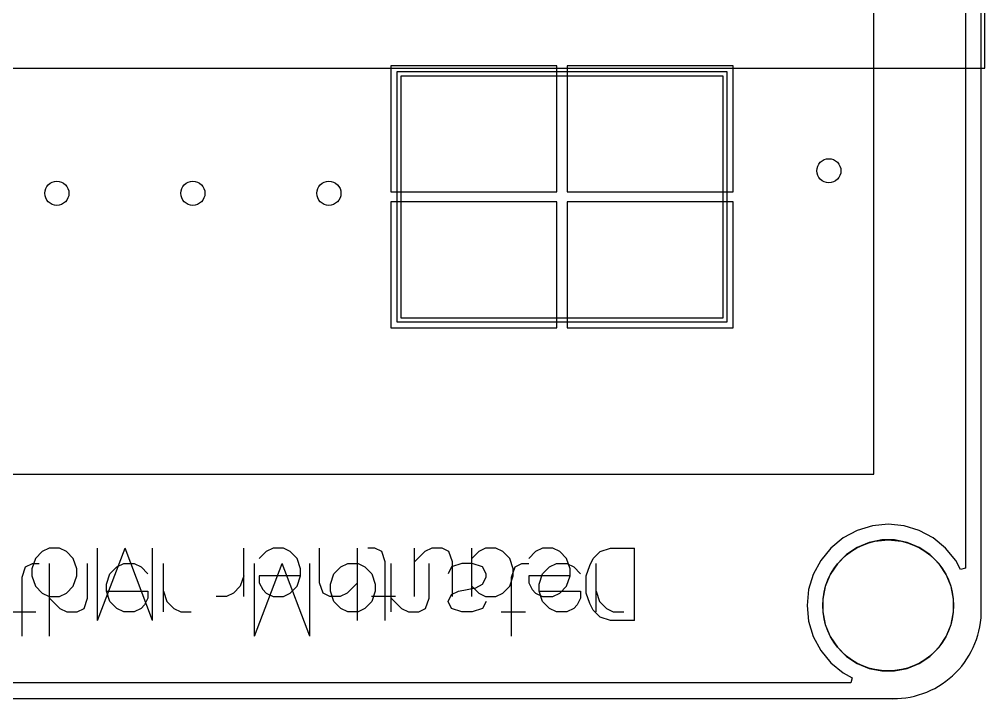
# Model space of a CAD drawing. Header units: millimetres. Extents: x 79 to 123, y 34 to 143.
# Drawn here: x 98.2 to 122.18, y 33.63 to 50.5 of the extents above; entities that cross this region are included whole.
import ezdxf

# ---------------------------------------------------------------- set-up
doc = ezdxf.new("R2010")
doc.units = ezdxf.units.MM
for name, color, linetype in [('BottomLayer', 5, 'Continuous'), ('BottomOverlay', 54, 'Continuous'), ('BottomPaste', 16, 'Continuous'), ('BottomSolder', 6, 'Continuous'), ('KeepOutLayer', 6, 'Continuous'), ('MultiLayer', 9, 'Continuous'), ('TopLayer', 1, 'Continuous'), ('TopOverlay', 2, 'Continuous')]:
    doc.layers.add(name, color=color, linetype=linetype)

# ---------------------------------------------------------------- blocks, each defined once
blk = doc.blocks.new('18650____________B_1')
at = {"layer": 'BottomLayer'}
for p, q in [((-6.669, 16.51), (-6.669, 8.51)), ((-0.669, 16.51), (-6.669, 16.51)), ((-0.669, 8.51), (-0.669, 16.51)), ((-6.669, 8.51), (-0.669, 8.51))]:
    blk.add_line(p, q, dxfattribs=at)
at = {"layer": 'BottomOverlay'}
for p, q in [((-0.469, 42.016), (-0.469, 24.538)), ((-0.469, 24.538), (-0.469, 2.01)), ((-0.469, 2.01), (76.531, 2.01))]:
    blk.add_line(p, q, dxfattribs=at)
at = {"layer": 'BottomPaste'}
for p, q in [((-6.669, 16.51), (-6.669, 8.51)), ((-0.669, 16.51), (-6.669, 16.51)), ((-0.669, 8.51), (-0.669, 16.51)), ((-6.669, 8.51), (-0.669, 8.51))]:
    blk.add_line(p, q, dxfattribs=at)
at = {"layer": 'BottomSolder'}
for p, q in [((-6.771, 16.611), (-6.771, 8.408)), ((-0.568, 16.611), (-6.771, 16.611)), ((-0.568, 8.408), (-0.568, 16.611)), ((-6.771, 8.408), (-0.568, 8.408))]:
    blk.add_line(p, q, dxfattribs=at)
blk = doc.blocks.new('SSH1106_55')
at = {"layer": 'TopOverlay'}
for p, q in [((2.762, 25.381), (2.762, 2.134)), ((37.362, 25.381), (2.762, 25.381))]:
    blk.add_line(p, q, dxfattribs=at)

msp = doc.modelspace()

# ---------------------------------------------------------------- linework, layer by layer
at = {"layer": 'BottomLayer'}
for p, q in [((121.709, 74.041), (121.709, 36.87)), ((111.557, 49.342), (107.43, 49.342)), ((107.43, 49.342), (107.43, 46.215)), ((111.557, 46.215), (111.557, 49.342)), ((115.938, 49.342), (111.811, 49.342)), ((111.811, 49.342), (111.811, 46.215)), ((115.938, 46.215), (115.938, 49.342)), ((107.43, 46.215), (111.557, 46.215)), ((111.811, 46.215), (115.938, 46.215)), ((111.557, 45.961), (107.43, 45.961)), ((107.43, 45.961), (107.43, 42.834)), ((111.557, 42.834), (111.557, 45.961)), ((115.938, 45.961), (111.811, 45.961)), ((111.811, 45.961), (111.811, 42.834)), ((115.938, 42.834), (115.938, 45.961)), ((107.43, 42.834), (111.557, 42.834)), ((111.811, 42.834), (115.938, 42.834)), ((119.393, 37.919), (119.015, 37.804)), ((119.786, 37.957), (119.393, 37.919)), ((120.18, 37.919), (119.786, 37.957)), ((120.558, 37.804), (120.18, 37.919)), ((119.015, 37.804), (118.666, 37.617)), ((120.907, 37.617), (120.558, 37.804)), ((118.666, 37.617), (118.361, 37.367)), ((121.212, 37.367), (120.907, 37.617)), ((118.361, 37.367), (118.11, 37.061)), ((121.463, 37.061), (121.212, 37.367)), ((118.11, 37.061), (117.924, 36.713)), ((121.582, 36.838), (121.463, 37.061)), ((117.924, 36.713), (117.809, 36.334)), ((121.709, 36.87), (121.582, 36.838)), ((117.809, 36.334), (117.77, 35.941)), ((117.77, 35.941), (117.809, 35.548)), ((117.809, 35.548), (117.924, 35.169)), ((117.924, 35.169), (118.11, 34.821)), ((118.11, 34.821), (118.361, 34.515)), ((118.361, 34.515), (118.666, 34.265)), ((118.666, 34.265), (118.89, 34.145)), ((118.89, 34.145), (118.858, 34.018)), ((118.858, 34.018), (85.46, 34.018))]:
    msp.add_line(p, q, dxfattribs=at)
for centre in [(118.313, 46.736), (99.136, 46.177), (102.514, 46.177), (105.893, 46.177)]:
    msp.add_circle(centre, 0.3, dxfattribs=at)
at = {"layer": 'BottomOverlay'}
for p, q in [((98.357, 36.897), (98.528, 36.982)), ((98.528, 36.982), (98.699, 36.982)), ((98.956, 35.183), (98.956, 36.982)), ((99.899, 36.125), (99.899, 36.982)), ((100.627, 36.897), (100.799, 36.982)), ((100.799, 36.982), (101.056, 36.982)), ((101.056, 36.982), (101.227, 36.897)), ((101.784, 35.783), (101.784, 36.982)), ((104.047, 35.183), (104.047, 36.982)), ((104.047, 35.183), (104.732, 36.982)), ((105.418, 35.183), (104.732, 36.982)), ((105.418, 35.183), (105.418, 36.982)), ((106.189, 36.897), (106.361, 36.982)), ((106.361, 36.982), (106.618, 36.982)), ((106.618, 36.982), (106.789, 36.897)), ((107.44, 35.783), (107.44, 36.982)), ((108.383, 36.125), (108.383, 36.982)), ((109.197, 36.982), (108.94, 36.897)), ((109.454, 36.982), (109.197, 36.982)), ((109.711, 36.897), (109.454, 36.982)), ((110.517, 36.897), (110.688, 36.982)), ((110.688, 36.982), (110.86, 36.982)), ((111.374, 36.897), (111.545, 36.982)), ((111.545, 36.982), (111.802, 36.982)), ((111.802, 36.982), (111.974, 36.897)), ((112.531, 35.783), (112.531, 36.982)), ((98.271, 36.64), (98.357, 36.897)), ((100.37, 36.468), (100.456, 36.725)), ((100.456, 36.725), (100.627, 36.897)), ((101.227, 36.897), (101.399, 36.725)), ((105.932, 36.468), (106.018, 36.725)), ((106.018, 36.725), (106.189, 36.897)), ((106.789, 36.897), (106.96, 36.725)), ((106.96, 36.725), (107.046, 36.468)), ((108.94, 36.897), (108.854, 36.725)), ((109.797, 36.725), (109.711, 36.897)), ((109.797, 36.64), (109.797, 36.725)), ((110.431, 36.64), (110.517, 36.897)), ((111.117, 36.468), (111.202, 36.725)), ((111.202, 36.725), (111.374, 36.897)), ((111.974, 36.897), (112.145, 36.725)), ((98.271, 35.183), (98.271, 36.64)), ((100.37, 36.297), (100.37, 36.468)), ((105.932, 36.297), (105.932, 36.468)), ((107.046, 36.468), (107.046, 36.297)), ((109.54, 36.383), (109.711, 36.468)), ((109.711, 36.468), (109.797, 36.64)), ((110.431, 35.183), (110.431, 36.64)), ((111.117, 36.297), (111.117, 36.468)), ((100.37, 36.297), (101.399, 36.297)), ((100.456, 36.04), (100.37, 36.297)), ((101.399, 36.297), (101.399, 36.125)), ((101.784, 36.297), (101.87, 36.04)), ((106.018, 36.04), (105.932, 36.297)), ((107.046, 36.297), (106.96, 36.04)), ((108.854, 36.04), (108.94, 36.211)), ((108.94, 36.211), (109.111, 36.297)), ((109.111, 36.297), (109.54, 36.383)), ((111.117, 36.297), (112.145, 36.297)), ((111.202, 36.04), (111.117, 36.297)), ((112.145, 36.297), (112.145, 36.125)), ((112.531, 36.297), (112.616, 36.04)), ((98.956, 36.125), (99.213, 35.868)), ((99.813, 35.868), (99.899, 36.125)), ((100.627, 35.868), (100.456, 36.04)), ((101.399, 36.125), (101.313, 35.954)), ((101.87, 36.04), (102.041, 35.868)), ((106.189, 35.868), (106.018, 36.04)), ((106.96, 36.04), (106.789, 35.868)), ((107.44, 36.125), (107.697, 35.868)), ((108.297, 35.868), (108.383, 36.125)), ((108.94, 35.868), (108.854, 36.04)), ((109.797, 36.04), (109.711, 35.868)), ((111.374, 35.868), (111.202, 36.04)), ((112.145, 36.125), (112.059, 35.954)), ((112.616, 36.04), (112.788, 35.868)), ((98.014, 35.783), (98.614, 35.783)), ((99.213, 35.868), (99.385, 35.783)), ((99.385, 35.783), (99.642, 35.783)), ((99.642, 35.783), (99.813, 35.868)), ((100.799, 35.783), (100.627, 35.868)), ((101.056, 35.783), (100.799, 35.783)), ((101.227, 35.868), (101.056, 35.783)), ((101.313, 35.954), (101.227, 35.868)), ((102.041, 35.868), (102.213, 35.783)), ((102.213, 35.783), (102.47, 35.783)), ((106.361, 35.783), (106.189, 35.868)), ((106.618, 35.783), (106.361, 35.783)), ((106.789, 35.868), (106.618, 35.783)), ((107.697, 35.868), (107.869, 35.783)), ((107.869, 35.783), (108.126, 35.783)), ((108.126, 35.783), (108.297, 35.868)), ((109.197, 35.783), (108.94, 35.868)), ((109.454, 35.783), (109.197, 35.783)), ((109.711, 35.868), (109.454, 35.783)), ((110.174, 35.783), (110.774, 35.783)), ((111.545, 35.783), (111.374, 35.868)), ((111.802, 35.783), (111.545, 35.783)), ((111.974, 35.868), (111.802, 35.783)), ((112.059, 35.954), (111.974, 35.868)), ((112.788, 35.868), (112.959, 35.783)), ((112.959, 35.783), (113.216, 35.783))]:
    msp.add_line(p, q, dxfattribs=at)
at = {"layer": 'KeepOutLayer'}
for p, q in [((122.098, 35.74), (122.098, 143.231)), ((84.33, 33.63), (120.015, 33.63))]:
    msp.add_line(p, q, dxfattribs=at)
msp.add_circle((119.786, 35.941), 1.626, dxfattribs=at)
msp.add_arc((119.913, 35.814), 2.188, 266.6822, 358.0694, dxfattribs=at)
at = {"layer": 'MultiLayer'}
for p, q in [((119.312, 37.504), (119.016, 37.382)), ((119.626, 37.567), (119.312, 37.504)), ((119.786, 37.567), (119.626, 37.567)), ((119.786, 37.567), (119.786, 37.567)), ((119.947, 37.567), (119.786, 37.567)), ((120.261, 37.504), (119.947, 37.567)), ((120.556, 37.382), (120.261, 37.504)), ((118.75, 37.204), (118.524, 36.977)), ((119.016, 37.382), (118.75, 37.204)), ((120.823, 37.204), (120.556, 37.382)), ((121.049, 36.977), (120.823, 37.204)), ((118.524, 36.977), (118.346, 36.711)), ((121.227, 36.711), (121.049, 36.977)), ((118.346, 36.711), (118.223, 36.415)), ((121.35, 36.415), (121.227, 36.711)), ((118.223, 36.415), (118.161, 36.101)), ((121.412, 36.101), (121.35, 36.415)), ((118.161, 36.101), (118.161, 35.941)), ((121.412, 35.941), (121.412, 36.101)), ((118.161, 35.941), (118.161, 35.781)), ((118.161, 35.781), (118.223, 35.467)), ((121.35, 35.467), (121.412, 35.781)), ((121.412, 35.781), (121.412, 35.941)), ((118.223, 35.467), (118.346, 35.171)), ((121.227, 35.171), (121.35, 35.467)), ((118.346, 35.171), (118.524, 34.905)), ((121.049, 34.905), (121.227, 35.171)), ((118.524, 34.905), (118.75, 34.678)), ((120.823, 34.678), (121.049, 34.905)), ((118.75, 34.678), (119.016, 34.5)), ((120.556, 34.5), (120.823, 34.678)), ((119.016, 34.5), (119.312, 34.378)), ((119.312, 34.378), (119.626, 34.315)), ((119.626, 34.315), (119.786, 34.315)), ((119.786, 34.315), (119.947, 34.315)), ((119.947, 34.315), (120.261, 34.378)), ((120.261, 34.378), (120.556, 34.5))]:
    msp.add_line(p, q, dxfattribs=at)
for centre in [(118.313, 46.736), (99.136, 46.177), (102.514, 46.177), (105.893, 46.177)]:
    msp.add_circle(centre, 0.3, dxfattribs=at)
at = {"layer": 'TopLayer'}
for p, q in [((121.709, 74.041), (121.709, 36.87)), ((119.393, 37.919), (119.015, 37.804)), ((119.786, 37.957), (119.393, 37.919)), ((120.18, 37.919), (119.786, 37.957)), ((120.558, 37.804), (120.18, 37.919)), ((119.015, 37.804), (118.666, 37.617)), ((120.907, 37.617), (120.558, 37.804)), ((118.666, 37.617), (118.361, 37.367)), ((121.212, 37.367), (120.907, 37.617)), ((118.361, 37.367), (118.11, 37.061)), ((121.463, 37.061), (121.212, 37.367)), ((118.11, 37.061), (117.924, 36.713)), ((121.582, 36.838), (121.463, 37.061)), ((117.924, 36.713), (117.809, 36.334)), ((121.709, 36.87), (121.582, 36.838)), ((117.809, 36.334), (117.77, 35.941)), ((117.77, 35.941), (117.809, 35.548)), ((117.809, 35.548), (117.924, 35.169)), ((117.924, 35.169), (118.11, 34.821)), ((118.11, 34.821), (118.361, 34.515)), ((118.361, 34.515), (118.666, 34.265)), ((118.666, 34.265), (118.89, 34.145)), ((118.89, 34.145), (118.858, 34.018)), ((118.858, 34.018), (85.46, 34.018))]:
    msp.add_line(p, q, dxfattribs=at)
for centre in [(118.313, 46.736), (99.136, 46.177), (102.514, 46.177), (105.893, 46.177)]:
    msp.add_circle(centre, 0.3, dxfattribs=at)
at = {"layer": 'TopOverlay'}
for p, q in [((98.773, 37.278), (98.602, 37.106)), ((98.945, 37.363), (98.773, 37.278)), ((99.202, 37.363), (98.945, 37.363)), ((99.373, 37.278), (99.202, 37.363)), ((99.544, 37.106), (99.373, 37.278)), ((100.144, 35.564), (100.83, 37.363)), ((100.144, 35.564), (100.144, 37.363)), ((101.515, 35.564), (100.83, 37.363)), ((101.515, 35.564), (101.515, 37.363)), ((103.778, 36.164), (103.778, 37.363)), ((104.335, 37.278), (104.163, 37.106)), ((104.506, 37.363), (104.335, 37.278)), ((104.763, 37.363), (104.506, 37.363)), ((104.935, 37.278), (104.763, 37.363)), ((105.106, 37.106), (104.935, 37.278)), ((105.663, 36.506), (105.663, 37.363)), ((106.606, 35.564), (106.606, 37.363)), ((107.034, 37.363), (106.863, 37.363)), ((107.206, 37.278), (107.034, 37.363)), ((107.291, 37.021), (107.206, 37.278)), ((108.02, 36.164), (108.02, 37.363)), ((108.277, 37.278), (108.02, 37.021)), ((108.448, 37.363), (108.277, 37.278)), ((108.705, 37.363), (108.448, 37.363)), ((108.877, 37.278), (108.705, 37.363)), ((108.962, 37.021), (108.877, 37.278)), ((109.442, 36.164), (109.442, 37.363)), ((109.614, 37.278), (109.442, 37.106)), ((109.785, 37.363), (109.614, 37.278)), ((110.042, 37.363), (109.785, 37.363)), ((110.214, 37.278), (110.042, 37.363)), ((110.385, 37.106), (110.214, 37.278)), ((111.028, 37.278), (110.856, 37.106)), ((111.199, 37.363), (111.028, 37.278)), ((111.456, 37.363), (111.199, 37.363)), ((111.628, 37.278), (111.456, 37.363)), ((111.799, 37.106), (111.628, 37.278)), ((112.459, 37.106), (112.63, 37.278)), ((112.63, 37.278), (112.887, 37.363)), ((112.887, 37.363), (113.487, 37.363)), ((113.487, 35.564), (113.487, 37.363)), ((98.602, 37.106), (98.516, 36.849)), ((99.63, 36.849), (99.544, 37.106)), ((105.192, 36.849), (105.106, 37.106)), ((107.291, 35.564), (107.291, 37.021)), ((108.962, 36.164), (108.962, 37.021)), ((110.471, 36.849), (110.385, 37.106)), ((111.885, 36.849), (111.799, 37.106)), ((112.287, 36.678), (112.373, 36.935)), ((112.373, 36.935), (112.459, 37.106)), ((98.516, 36.849), (98.516, 36.678)), ((99.63, 36.678), (99.63, 36.849)), ((105.192, 36.678), (105.192, 36.849)), ((110.471, 36.678), (110.471, 36.849)), ((111.885, 36.678), (111.885, 36.849)), ((98.516, 36.678), (98.602, 36.421)), ((99.544, 36.421), (99.63, 36.678)), ((103.778, 36.678), (103.692, 36.421)), ((105.192, 36.678), (104.163, 36.678)), ((104.163, 36.678), (104.163, 36.506)), ((104.163, 36.506), (104.249, 36.335)), ((105.106, 36.421), (105.192, 36.678)), ((105.749, 36.249), (105.663, 36.506)), ((106.606, 36.506), (106.349, 36.249)), ((110.385, 36.421), (110.471, 36.678)), ((111.885, 36.678), (110.856, 36.678)), ((110.856, 36.678), (110.856, 36.506)), ((110.856, 36.506), (110.942, 36.335)), ((111.799, 36.421), (111.885, 36.678)), ((112.287, 36.249), (112.287, 36.678)), ((98.602, 36.421), (98.773, 36.249)), ((98.773, 36.249), (98.945, 36.164)), ((99.202, 36.164), (99.373, 36.249)), ((99.373, 36.249), (99.544, 36.421)), ((103.521, 36.249), (103.349, 36.164)), ((103.692, 36.421), (103.521, 36.249)), ((104.249, 36.335), (104.335, 36.249)), ((104.335, 36.249), (104.506, 36.164)), ((104.763, 36.164), (104.935, 36.249)), ((104.935, 36.249), (105.106, 36.421)), ((105.92, 36.164), (105.749, 36.249)), ((106.349, 36.249), (106.177, 36.164)), ((109.442, 36.421), (109.614, 36.249)), ((109.614, 36.249), (109.785, 36.164)), ((110.042, 36.164), (110.214, 36.249)), ((110.214, 36.249), (110.385, 36.421)), ((110.942, 36.335), (111.028, 36.249)), ((111.028, 36.249), (111.199, 36.164)), ((111.456, 36.164), (111.628, 36.249)), ((111.628, 36.249), (111.799, 36.421)), ((112.373, 35.992), (112.287, 36.249)), ((98.945, 36.164), (99.202, 36.164)), ((103.349, 36.164), (103.092, 36.164)), ((104.506, 36.164), (104.763, 36.164)), ((106.177, 36.164), (105.92, 36.164)), ((107.548, 36.164), (106.949, 36.164)), ((109.785, 36.164), (110.042, 36.164)), ((111.199, 36.164), (111.456, 36.164)), ((112.459, 35.821), (112.373, 35.992)), ((112.63, 35.649), (112.459, 35.821)), ((112.887, 35.564), (112.63, 35.649)), ((113.487, 35.564), (112.887, 35.564))]:
    msp.add_line(p, q, dxfattribs=at)

# ---------------------------------------------------------------- block references
for name, p, rotation in [('18650____________B_1', (124.194, 49.757), 90), ('SSH1106_55', (122.189, 64.581), 180)]:
    msp.add_blockref(name, p, dxfattribs=dict(rotation=rotation))

doc.saveas('drawing.dxf')
